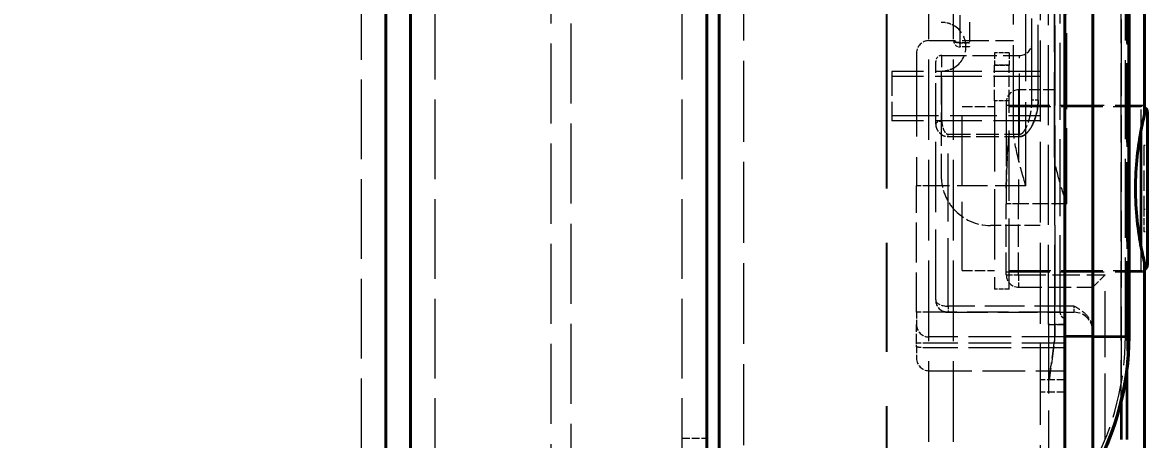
# Model space of a CAD drawing. Header units: millimetres. Extents: x 0 to 2523, y 0 to 1782.
# Drawn here: x 475.3 to 566.4, y 922.9 to 956.7 of the extents above; entities that cross this region are included whole.
import ezdxf

# ---------------------------------------------------------------- set-up
doc = ezdxf.new("R2010")
doc.units = ezdxf.units.MM
doc.header["$LTSCALE"] = 3
for name, pattern in [('CHAIN', [0.3543, 0.2362, -0.0295, 0.0591, -0.0295]), ('DASHED', [0.2067, 0.1654, -0.0413]), ('DOUBLE_DASH_CHAIN', [1.2403, 0.6614, -0.0827, 0.1654, -0.0827, 0.1654, -0.0827])]:
    doc.linetypes.add(name, pattern=pattern)
for name, color, linetype, lineweight in [('가려진 것(ISO)', 2, 'DASHED', 18), ('가려진 좁은 것(ISO)', 2, 'DASHED', 18), ('가시적인 것(ISO)', 3, 'Continuous', 40), ('가시적인 좁은 것(ISO)', 3, 'Continuous', 35), ('단면선(ISO)', 7, 'CHAIN', 25), ('치수(ISO)', 2, 'Continuous', 25)]:
    doc.layers.add(name, color=color, linetype=linetype, lineweight=lineweight)
doc.styles.add('치수 텍스트_PSTEK_POSCO', font='isocp.shx')
doc.dimstyles.new('치수_PSTEK_POSCO', dxfattribs={"dimscale": 3, "dimtxt": 2.5, "dimasz": 1.5, "dimexe": 1, "dimexo": 1.5, "dimgap": 1, "dimtad": 1, "dimrnd": 1e-08, "dimdsep": 46, "dimtxsty": '치수 텍스트_PSTEK_POSCO', "dimcen": 0.09, "dimdle": 10, "dimclrd": 7, "dimclre": 7, "dimclrt": 2, "dimadec": 1, "dimazin": 2, "dimtfac": 1, "dimtmove": 0, "dimatfit": 3, "dimfxl": 0, "dimtolj": 1, "dimlwd": -1, "dimlwe": -1, "dimarcsym": 0})

# ---------------------------------------------------------------- blocks, each defined once
blk = doc.blocks.new('2dTransSection1')
at = {"layer": '단면선(ISO)', "linetype": 'DOUBLE_DASH_CHAIN', "ltscale": 5.929404}
blk.add_line((181.767, 270.285), (181.767, 362.515), dxfattribs=at)
blk = doc.blocks.new('*D105')
at = {"layer": 'Defpoints', "color": 0, "transparency": 16777216}
for p in [(311.712, 1293.233), (559.712, 871.233), (311.712, 840.233)]:
    blk.add_point(p, dxfattribs=at)
at = {"layer": '치수(ISO)', "color": 7, "transparency": 16777216}
for p, q in [((559.712, 866.733), (559.712, 837.233)), ((555.212, 840.233), (316.212, 840.233))]:
    blk.add_line(p, q, dxfattribs=at)
for points in [[(316.212, 840.983), (316.212, 839.483), (311.712, 840.233)], [(555.212, 840.983), (555.212, 839.483), (559.712, 840.233)]]:
    blk.add_solid(points, dxfattribs=at)
at = {"layer": '치수(ISO)', "color": 2, "transparency": 16777216, "insert": (412.173, 846.984), "char_height": 7.5, "attachment_point": 4, "style": '치수 텍스트_PSTEK_POSCO'}
blk.add_mtext('\\A1;248', dxfattribs=at)

msp = doc.modelspace()

# ---------------------------------------------------------------- linework, layer by layer
at = {"layer": '가려진 것(ISO)', "ltscale": 13.022854}
for p, q in [((502.7116, 1291.233), (502.7116, 435.233)), ((508.7116, 435.233), (508.7116, 1291.233)), ((528.7116, 435.233), (528.7116, 1291.233))]:
    msp.add_line(p, q, dxfattribs=at)
at = {"layer": '가려진 것(ISO)', "ltscale": 13.096617}
for p, q in [((518.1116, 461.233), (518.1116, 1265.233)), ((519.7116, 1265.233), (519.7116, 461.233))]:
    msp.add_line(p, q, dxfattribs=at)
at = {"layer": '가려진 것(ISO)', "ltscale": 13.223674}
for p, q in [((533.7116, 873.233), (533.7116, 1078.233)), ((557.7116, 1078.233), (557.7116, 873.233))]:
    msp.add_line(p, q, dxfattribs=at)
at = {"layer": '가려진 것(ISO)', "ltscale": 13.155773}
for p, q in [((548.7116, 898.233), (548.7116, 1053.233)), ((550.7116, 898.233), (550.7116, 1053.233))]:
    msp.add_line(p, q, dxfattribs=at)
at = {"layer": '가려진 것(ISO)', "ltscale": 13.04229}
msp.add_line((558.4116, 932.2049), (558.4116, 1021.1677), dxfattribs=at)
at = {"layer": '가려진 것(ISO)', "ltscale": 13.116171}
msp.add_line((558.8808, 946.1663), (558.8808, 1011.233), dxfattribs=at)
at = {"layer": '가려진 것(ISO)', "ltscale": 12.584246}
msp.add_line((559.3432, 933.1981), (559.3432, 1011.233), dxfattribs=at)
at = {"layer": '가려진 것(ISO)', "ltscale": 13.302197}
msp.add_line((557.0616, 950.4099), (557.0616, 1008.1508), dxfattribs=at)
at = {"layer": '가려진 것(ISO)', "ltscale": 13.426841}
msp.add_line((555.5616, 948.2028), (555.5616, 1006.4847), dxfattribs=at)
at = {"layer": '가려진 것(ISO)', "ltscale": 3.212371}
msp.add_line((552.0116, 956.733), (552.0116, 954.723), dxfattribs=at)
at = {"layer": '가려진 것(ISO)', "ltscale": 4.348957}
msp.add_line((548.7116, 955.2277), (555.5616, 955.2277), dxfattribs=at)
at = {"layer": '가려진 것(ISO)', "ltscale": 13.645111}
msp.add_line((547.7116, 954.2277), (547.7116, 943.4544), dxfattribs=at)
at = {"layer": '가려진 것(ISO)', "ltscale": 0.507819}
msp.add_line((552.0116, 954.723), (551.2116, 954.723), dxfattribs=at)
at = {"layer": '가려진 것(ISO)', "ltscale": 0.997197}
for p, q in [((554.0193, 954.233), (554.0193, 953.233)), ((555.2193, 954.233), (555.2193, 953.233)), ((547.7116, 933.1981), (547.7116, 932.1981))]:
    msp.add_line(p, q, dxfattribs=at)
at = {"layer": '가려진 것(ISO)', "ltscale": 0.761779}
for p, q in [((555.2193, 954.233), (554.0193, 954.233)), ((555.2193, 950.3339), (554.0193, 950.3339)), ((555.2193, 935.083), (554.0193, 935.083))]:
    msp.add_line(p, q, dxfattribs=at)
at = {"layer": '가려진 것(ISO)', "ltscale": 6.730783}
msp.add_line((549.2616, 948.4453), (549.2616, 953.5277), dxfattribs=at)
at = {"layer": '가려진 것(ISO)', "ltscale": 3.999763}
msp.add_line((549.7616, 954.0277), (556.0616, 954.0277), dxfattribs=at)
at = {"layer": '가려진 것(ISO)', "ltscale": 3.989087}
msp.add_line((545.7116, 952.733), (545.7116, 948.733), dxfattribs=at)
at = {"layer": '가려진 것(ISO)', "ltscale": 7.618686}
for p, q in [((557.7116, 952.733), (545.7116, 952.733)), ((557.7116, 952.315), (545.7116, 952.315)), ((545.7116, 949.151), (557.7116, 949.151)), ((557.7116, 948.733), (545.7116, 948.733))]:
    msp.add_line(p, q, dxfattribs=at)
at = {"layer": '가려진 것(ISO)', "ltscale": 5.39654}
msp.add_line((549.7116, 952.733), (549.7116, 944.233), dxfattribs=at)
at = {"layer": '가려진 것(ISO)', "ltscale": 1.840548}
for p, q in [((554.0193, 950.3339), (554.0193, 953.233)), ((555.2193, 950.3339), (555.2193, 953.233))]:
    msp.add_line(p, q, dxfattribs=at)
at = {"layer": '가려진 것(ISO)', "ltscale": 1.841107}
msp.add_line((558.8808, 951.233), (555.9808, 951.233), dxfattribs=at)
at = {"layer": '가려진 것(ISO)', "ltscale": 11.230227}
msp.add_line((551.4193, 936.583), (551.4193, 949.883), dxfattribs=at)
at = {"layer": '가려진 것(ISO)', "ltscale": 1.650637}
for p, q in [((551.4193, 949.883), (554.0193, 949.883)), ((551.4193, 936.583), (554.0193, 936.583))]:
    msp.add_line(p, q, dxfattribs=at)
at = {"layer": '가려진 것(ISO)', "ltscale": 11.51588}
for p, q in [((554.0193, 950.3339), (554.0193, 935.083)), ((555.2193, 935.083), (555.2193, 950.3339))]:
    msp.add_line(p, q, dxfattribs=at)
at = {"layer": '가려진 것(ISO)', "ltscale": 10.449178}
msp.add_line((554.9808, 950.233), (554.9808, 941.983), dxfattribs=at)
at = {"layer": '가려진 것(ISO)', "ltscale": 7.10903}
for p, q in [((554.9808, 949.983), (566.178, 949.983)), ((554.9808, 936.483), (566.178, 936.483))]:
    msp.add_line(p, q, dxfattribs=at)
at = {"layer": '가려진 것(ISO)', "ltscale": 6.793318}
for p, q in [((555.2193, 949.883), (565.9193, 949.883)), ((555.2193, 936.583), (565.9193, 936.583))]:
    msp.add_line(p, q, dxfattribs=at)
at = {"layer": '가려진 것(ISO)', "ltscale": 11.487453}
msp.add_line((549.2616, 934.1986), (549.2616, 948.4453), dxfattribs=at)
at = {"layer": '가려진 것(ISO)', "ltscale": 3.301374}
msp.add_line((566.1193, 946.733), (566.1193, 941.533), dxfattribs=at)
at = {"layer": '가려진 것(ISO)', "ltscale": 0.19037}
for p, q in [((566.4193, 946.733), (566.1193, 946.733)), ((566.4193, 941.533), (566.1193, 941.533)), ((566.4193, 939.733), (566.1193, 939.733))]:
    msp.add_line(p, q, dxfattribs=at)
at = {"layer": '가려진 것(ISO)', "ltscale": 6.511653}
msp.add_line((547.7116, 933.1981), (547.7116, 943.4544), dxfattribs=at)
at = {"layer": '가려진 것(ISO)', "ltscale": 3.650568}
msp.add_line((554.9808, 936.233), (554.9808, 941.983), dxfattribs=at)
at = {"layer": '가려진 것(ISO)', "ltscale": 1.142718}
msp.add_line((566.1193, 941.533), (566.1193, 939.733), dxfattribs=at)
at = {"layer": '가려진 것(ISO)', "ltscale": 2.539495}
msp.add_line((557.7116, 940.233), (553.7116, 940.233), dxfattribs=at)
at = {"layer": '가려진 것(ISO)', "ltscale": 1.21262}
msp.add_line((562.9808, 936.233), (561.9808, 935.233), dxfattribs=at)
at = {"layer": '가려진 것(ISO)', "ltscale": 3.809293}
msp.add_line((555.9808, 935.233), (561.9808, 935.233), dxfattribs=at)
at = {"layer": '가려진 것(ISO)', "ltscale": 6.488015}
msp.add_line((550.2616, 933.1986), (560.4808, 933.1986), dxfattribs=at)
at = {"layer": '가려진 것(ISO)', "ltscale": 1.495845}
msp.add_line((547.7116, 930.6981), (547.7116, 932.1981), dxfattribs=at)
at = {"layer": '가려진 것(ISO)', "ltscale": 11.251338}
msp.add_line((558.4116, 932.2049), (558.4116, 918.7107), dxfattribs=at)
at = {"layer": '가려진 것(ISO)', "ltscale": 0.173759}
msp.add_line((547.7116, 930.4242), (547.7116, 930.6981), dxfattribs=at)
at = {"layer": '가려진 것(ISO)', "ltscale": 6.983788}
for p, q in [((559.7116, 931.1981), (548.7116, 931.1981)), ((559.7116, 930.3128), (548.7116, 930.3128)), ((548.7116, 928.4623), (559.7116, 928.4623))]:
    msp.add_line(p, q, dxfattribs=at)
at = {"layer": '가려진 것(ISO)'}
msp.add_line((564.9331, 931.2361), (564.9331, 931.2359), dxfattribs=at)
at = {"layer": '가려진 것(ISO)', "ltscale": 1.076896}
msp.add_line((547.7116, 930.4242), (547.7116, 929.4623), dxfattribs=at)
at = {"layer": '가려진 것(ISO)', "ltscale": 1.269698}
for p, q in [((559.7116, 927.733), (557.7116, 927.733)), ((559.7116, 926.733), (557.7116, 926.733)), ((528.7116, 922.983), (530.7116, 922.983))]:
    msp.add_line(p, q, dxfattribs=at)
at = {"layer": '가려진 것(ISO)', "ltscale": 2.659358}
msp.add_arc((549.7116, 954.733), 2, 300, 60, dxfattribs=at)
at = {"layer": '가려진 것(ISO)', "ltscale": 0.997197}
for centre, start, end in [((548.7116, 954.2277), 90, 180), ((556.0616, 955.0277), 270, 0), ((555.9808, 950.233), 90, 180), ((555.9808, 936.233), 180, 270), ((548.7116, 932.1981), 180, 270), ((548.7116, 929.4623), 180, 270)]:
    msp.add_arc(centre, 1, start, end, dxfattribs=at)
at = {"layer": '가려진 것(ISO)', "ltscale": 0.498548}
for centre, start, end in [((551.2116, 955.223), 180, 270), ((549.7616, 953.5277), 90, 180)]:
    msp.add_arc(centre, 0.5, start, end, dxfattribs=at)
at = {"layer": '가려진 것(ISO)', "ltscale": 0.172535}
for centre, start, end in [((565.9193, 949.383), 58.841471, 90), ((565.9193, 937.083), 270, 301.158472)]:
    msp.add_arc(centre, 0.5, start, end, dxfattribs=at)
at = {"layer": '가려진 것(ISO)', "ltscale": 2.153635}
msp.add_arc((553.7116, 944.233), 4, 221.409622, 270, dxfattribs=at)
at = {"layer": '가려진 것(ISO)', "ltscale": 1.495845}
msp.add_arc((560.4808, 931.6986), 1.5, 0, 90, dxfattribs=at)
at = {"layer": '가려진 것(ISO)', "ltscale": 1.05687}
msp.add_ellipse((550.2617, 934.1986), major_axis=(0.572, 0.8203), ratio=0.9999728, start_param=2.1797858, end_param=3.7505382, dxfattribs=at)
at = {"layer": '가려진 것(ISO)', "ltscale": 0.694281}
for points, knots in [([(549.7116, 956.733), (549.8568, 956.733), (550.0245, 956.716), (550.3611, 956.6325), (550.5298, 956.5656), (550.6882, 956.4784), (550.6999, 956.4718), (550.7116, 956.465)], [-0.30606206, -0.30606206, -0.30606206, -0.30606206, -0.2557879, -0.2557879, -0.20551375, -0.20551375, -0.20152866, -0.20152866, -0.20152866, -0.20152866]), ([(550.7116, 953.0009), (550.6999, 952.9942), (550.6882, 952.9876), (550.5298, 952.9003), (550.3611, 952.8334), (550.0245, 952.75), (549.8568, 952.733), (549.7116, 952.733)], [0.20152866, 0.20152866, 0.20152866, 0.20152866, 0.20551375, 0.20551375, 0.2557879, 0.2557879, 0.30606206, 0.30606206, 0.30606206, 0.30606206])]:
    msp.add_open_spline(points, degree=3, knots=knots, dxfattribs=at)
at = {"layer": '가려진 것(ISO)', "ltscale": 3.177325}
msp.add_open_spline([(556.5616, 943.4544), (556.3402, 944.2144), (556.0963, 945.0433), (555.7081, 946.6755), (555.5616, 947.4785), (555.5616, 948.2028)], degree=3, knots=[-1.43309057, -1.43309057, -1.43309057, -1.43309057, -1.19562768, -1.19562768, -0.95816479, -0.95816479, -0.95816479, -0.95816479], dxfattribs=at)
at = {"layer": '가려진 것(ISO)', "ltscale": 2.839397}
msp.add_open_spline([(559.8808, 941.983), (559.6591, 942.6571), (559.4156, 943.3909), (559.0278, 944.8293), (558.8808, 945.5334), (558.8808, 946.1663)], degree=3, knots=[0, 0, 0, 0, 0.21288965, 0.21288965, 0.42577929, 0.42577929, 0.42577929, 0.42577929], dxfattribs=at)
at = {"layer": '가려진 것(ISO)', "ltscale": 1.844596}
msp.add_open_spline([(549.7116, 944.233), (549.7116, 943.7484), (549.8043, 943.2383), (550.1619, 942.3306), (550.4134, 941.9262), (550.7116, 941.5872)], degree=3, knots=[1.22288463, 1.22288463, 1.22288463, 1.22288463, 1.3682602, 1.3682602, 1.50283407, 1.50283407, 1.50283407, 1.50283407], dxfattribs=at)
at = {"layer": '가려진 것(ISO)', "ltscale": 0.224009}
msp.add_open_spline([(550.2616, 933.1986), (550.1657, 933.1986), (550.0685, 933.2128), (549.9572, 933.2458), (549.9372, 933.2524), (549.9176, 933.2596)], degree=3, knots=[0, 0, 0, 0, 0.028796081, 0.028796081, 0.035175232, 0.035175232, 0.035175232, 0.035175232], dxfattribs=at)
at = {"layer": '가려진 것(ISO)', "ltscale": 0.415959}
msp.add_open_spline([(559.3432, 933.1981), (559.3432, 933.1186), (559.3629, 933.0256), (559.417, 932.9158), (559.4464, 932.8731), (559.5062, 932.8123), (559.5431, 932.7852), (559.6247, 932.7487), (559.6693, 932.7394), (559.7116, 932.7394)], degree=3, knots=[0.062306408, 0.062306408, 0.062306408, 0.062306408, 0.086141003, 0.086141003, 0.099228248, 0.099228248, 0.111920532, 0.111920532, 0.124612816, 0.124612816, 0.124612816, 0.124612816], dxfattribs=at)
at = {"layer": '가려진 것(ISO)', "ltscale": 1.638636}
msp.add_open_spline([(561.9808, 931.7621), (561.9808, 931.929), (561.9476, 932.1266), (561.8387, 932.4531), (561.7394, 932.6411), (561.4973, 932.9735), (561.3145, 933.1496), (560.9069, 933.4528), (560.6834, 933.5816), (560.4808, 933.6986)], degree=3, knots=[-0.24364092, -0.24364092, -0.24364092, -0.24364092, -0.1935549, -0.1935549, -0.14040036, -0.14040036, -0.07020018, -0.07020018, 0, 0, 0, 0], dxfattribs=at)
at = {"layer": '가려진 것(ISO)', "ltscale": 1.296466}
msp.add_open_spline([(558.4116, 932.2049), (558.4116, 932.2074), (558.4329, 932.2098), (558.4746, 932.212), (558.5164, 932.2143), (558.5787, 932.2165), (558.6588, 932.2184), (558.7388, 932.2203), (558.8365, 932.222), (558.947, 932.2234), (559.0575, 932.2248), (559.1808, 932.2258), (559.3104, 932.2266), (559.4401, 932.2273), (559.576, 932.2276), (559.7116, 932.2276)], degree=3, knots=[0, 0, 0, 0, 0.2, 0.2, 0.2, 0.4, 0.4, 0.4, 0.6, 0.6, 0.6, 0.8, 0.8, 0.8, 1, 1, 1, 1], dxfattribs=at)
at = {"layer": '가려진 것(ISO)', "ltscale": 1.296475}
msp.add_open_spline([(559.7116, 932.1811), (559.576, 932.1811), (559.4401, 932.1815), (559.3105, 932.1823), (559.1809, 932.1831), (559.0575, 932.1842), (558.947, 932.1857), (558.8365, 932.1872), (558.7388, 932.1891), (558.6588, 932.1911), (558.5787, 932.1931), (558.5164, 932.1954), (558.4746, 932.1977), (558.4329, 932.2001), (558.4116, 932.2025), (558.4116, 932.2049)], degree=3, knots=[0, 0, 0, 0, 0.2, 0.2, 0.2, 0.4, 0.4, 0.4, 0.6, 0.6, 0.6, 0.8, 0.8, 0.8, 1, 1, 1, 1], dxfattribs=at)
at = {"layer": '가려진 것(ISO)', "ltscale": 1.000421}
msp.add_open_spline([(548.7116, 930.3128), (548.6078, 930.3128), (548.5037, 930.3143), (548.4044, 930.3175), (548.305, 930.3207), (548.2104, 930.3254), (548.1255, 930.3317), (548.0406, 930.3379), (547.9654, 930.3457), (547.9034, 930.3548), (547.8414, 930.364), (547.7928, 930.3746), (547.7604, 930.3863), (547.728, 930.3979), (547.7116, 930.4107), (547.7116, 930.4242)], degree=3, knots=[0, 0, 0, 0, 0.2, 0.2, 0.2, 0.4, 0.4, 0.4, 0.6, 0.6, 0.6, 0.8, 0.8, 0.8, 1, 1, 1, 1], dxfattribs=at)
at = {"layer": '가려진 좁은 것(ISO)', "ltscale": 13.039324}
for p, q in [((558.9057, 1021.1289), (558.9057, 932.1863)), ((558.9057, 932.1863), (558.9057, 1021.1289))]:
    msp.add_line(p, q, dxfattribs=at)
at = {"layer": '가려진 좁은 것(ISO)', "ltscale": 13.662825}
msp.add_line((556.5616, 943.4544), (556.5616, 1011.233), dxfattribs=at)
at = {"layer": '가려진 좁은 것(ISO)', "ltscale": 12.260735}
msp.add_line((557.5616, 950.4099), (557.5616, 1011.233), dxfattribs=at)
at = {"layer": '가려진 좁은 것(ISO)', "ltscale": 12.408393}
msp.add_line((559.8808, 941.983), (559.8808, 1011.233), dxfattribs=at)
at = {"layer": '가려진 좁은 것(ISO)', "ltscale": 12.95251}
msp.add_line((564.2751, 922.8827), (564.2752, 1011.2331), dxfattribs=at)
at = {"layer": '가려진 좁은 것(ISO)', "ltscale": 12.510248}
msp.add_line((564.2751, 1011.233), (564.2751, 925.8993), dxfattribs=at)
at = {"layer": '가려진 좁은 것(ISO)', "ltscale": 12.900647}
msp.add_line((564.6331, 931.2361), (564.6331, 1011.233), dxfattribs=at)
at = {"layer": '가려진 좁은 것(ISO)', "ltscale": 12.952355}
msp.add_line((564.7434, 922.8834), (564.7428, 1011.2328), dxfattribs=at)
at = {"layer": '가려진 좁은 것(ISO)', "ltscale": 13.356773}
msp.add_line((564.7434, 1011.233), (564.7434, 928.4076), dxfattribs=at)
at = {"layer": '가려진 좁은 것(ISO)', "ltscale": 15.198803}
msp.add_line((551.2116, 966.723), (551.2116, 954.723), dxfattribs=at)
at = {"layer": '가려진 좁은 것(ISO)', "ltscale": 0.507819}
for p, q in [((551.2116, 955.0597), (552.0116, 955.0597)), ((552.0116, 955.0597), (551.2116, 955.0597))]:
    msp.add_line(p, q, dxfattribs=at)
at = {"layer": '가려진 좁은 것(ISO)', "ltscale": 7.064878}
msp.add_line((549.7616, 948.6931), (549.7616, 954.0277), dxfattribs=at)
at = {"layer": '가려진 좁은 것(ISO)', "ltscale": 0.761779}
for p, q in [((555.2193, 953.2419), (554.0193, 953.2419)), ((554.0193, 953.2419), (555.2193, 953.2419)), ((555.2193, 953.233), (554.0193, 953.233))]:
    msp.add_line(p, q, dxfattribs=at)
at = {"layer": '가려진 좁은 것(ISO)', "ltscale": 9.920982}
msp.add_line((556.0616, 947.641), (556.0616, 954.0277), dxfattribs=at)
at = {"layer": '가려진 좁은 것(ISO)', "ltscale": 11.715744}
msp.add_line((555.9808, 951.233), (555.9808, 941.983), dxfattribs=at)
at = {"layer": '가려진 좁은 것(ISO)', "ltscale": 0.498548}
for p, q in [((557.5616, 950.4099), (557.0616, 950.4099)), ((560.4808, 933.1986), (560.4808, 933.6986))]:
    msp.add_line(p, q, dxfattribs=at)
at = {"layer": '가려진 좁은 것(ISO)', "ltscale": 3.192481}
for p, q in [((565.9193, 948.0707), (565.9193, 949.883)), ((565.9193, 936.583), (565.9193, 938.3953))]:
    msp.add_line(p, q, dxfattribs=at)
at = {"layer": '가려진 좁은 것(ISO)', "ltscale": 3.682315}
msp.add_line((550.2616, 947.641), (556.0616, 947.641), dxfattribs=at)
at = {"layer": '가려진 좁은 것(ISO)', "ltscale": 0.129137}
for p, q in [((550.2616, 947.443), (550.2616, 947.641)), ((556.0617, 947.443), (556.0617, 947.641))]:
    msp.add_line(p, q, dxfattribs=at)
at = {"layer": '가려진 좁은 것(ISO)', "ltscale": 11.082451}
msp.add_line((550.2616, 933.6986), (550.2616, 947.443), dxfattribs=at)
at = {"layer": '가려진 좁은 것(ISO)', "ltscale": 3.682318}
msp.add_line((550.2616, 947.443), (556.0617, 947.443), dxfattribs=at)
at = {"layer": '가려진 좁은 것(ISO)', "ltscale": 0.997197}
for p, q in [((548.7116, 943.4544), (547.7116, 943.4544)), ((555.9808, 941.983), (554.9808, 941.983)), ((554.9808, 936.233), (555.9808, 936.233)), ((555.9808, 936.233), (555.9808, 935.233)), ((548.7116, 933.1981), (547.7116, 933.1981)), ((548.7116, 930.6981), (547.7116, 930.6981))]:
    msp.add_line(p, q, dxfattribs=at)
at = {"layer": '가려진 좁은 것(ISO)', "ltscale": 4.983856}
msp.add_line((556.5616, 943.4544), (548.7116, 943.4544), dxfattribs=at)
at = {"layer": '가려진 좁은 것(ISO)', "ltscale": 3.650568}
msp.add_line((555.9808, 936.233), (555.9808, 941.983), dxfattribs=at)
at = {"layer": '가려진 좁은 것(ISO)', "ltscale": 2.476006}
msp.add_line((559.8808, 941.983), (555.9808, 941.983), dxfattribs=at)
at = {"layer": '가려진 좁은 것(ISO)', "ltscale": 4.444192}
msp.add_line((555.9808, 936.233), (562.9808, 936.233), dxfattribs=at)
at = {"layer": '가려진 좁은 것(ISO)', "ltscale": 10.764393}
msp.add_line((562.9808, 922.883), (562.9808, 936.233), dxfattribs=at)
at = {"layer": '가려진 좁은 것(ISO)', "ltscale": 6.749864}
msp.add_line((559.3432, 933.1981), (548.7116, 933.1981), dxfattribs=at)
at = {"layer": '가려진 좁은 것(ISO)', "ltscale": 6.488015}
msp.add_line((560.4808, 933.6986), (550.2616, 933.6986), dxfattribs=at)
at = {"layer": '가려진 좁은 것(ISO)', "ltscale": 6.983788}
msp.add_line((559.7116, 930.6981), (548.7116, 930.6981), dxfattribs=at)
at = {"layer": '가려진 좁은 것(ISO)', "ltscale": 0.299089}
msp.add_line((564.6331, 931.2375), (564.9331, 931.2359), dxfattribs=at)
at = {"layer": '가려진 좁은 것(ISO)', "ltscale": 0.219584}
msp.add_line((564.9073, 931.2361), (564.6331, 931.2361), dxfattribs=at)
at = {"layer": '가려진 좁은 것(ISO)', "ltscale": 6.950111}
msp.add_arc((542.0181, 931.3526), 22.6153, 331.970607, 359.704641, dxfattribs=at)
at = {"layer": '가려진 좁은 것(ISO)', "ltscale": 0.000785776}
msp.add_arc((542.0181, 931.3526), 22.6153, 359.704641, 359.708175, dxfattribs=at)
at = {"layer": '가려진 좁은 것(ISO)', "ltscale": 0.498548}
for centre, major_axis, ratio, end_param in [((549.7616, 948.4453), (-0.5, 0), 0.4954569, 6.2831853), ((550.2616, 933.6986), (0, -0.5), 0.0000128, 6.2831852), ((550.2616, 933.6986), (0, -0.5), 0.0000128, 6.283186)]:
    msp.add_ellipse(centre, major_axis=major_axis, ratio=ratio, start_param=4.712389, end_param=end_param, dxfattribs=at)
at = {"layer": '가려진 좁은 것(ISO)', "ltscale": 1.056869}
msp.add_ellipse((550.2617, 934.1986), major_axis=(1.0001, 0), ratio=0.5000004, start_param=3.1415867, end_param=4.7122649, dxfattribs=at)
at = {"layer": '가려진 좁은 것(ISO)', "ltscale": 1.270713}
msp.add_open_spline([(550.7116, 955.2262), (550.7116, 955.2256), (550.7117, 955.2248), (550.7119, 955.2202), (550.7124, 955.2143), (550.721, 955.1922), (550.7346, 955.1687), (550.8064, 955.1295), (550.8429, 955.1122), (550.9375, 955.0874), (550.9745, 955.0795), (551.0488, 955.0688), (551.0817, 955.0652), (551.1479, 955.0608), (551.1794, 955.0597), (551.2116, 955.0597)], degree=3, knots=[-0.23603487, -0.23603487, -0.23603487, -0.23603487, -0.22092193, -0.22092193, -0.16912228, -0.16912228, -0.07816044, -0.07816044, -0.03941421, -0.03941421, -0.02137215, -0.02137215, -0.00968561, -0.00968561, 0, 0, 0, 0], dxfattribs=at)
at = {"layer": '가려진 좁은 것(ISO)', "ltscale": 1.270707}
msp.add_open_spline([(551.2116, 955.0597), (551.1824, 955.0597), (551.1539, 955.0606), (551.0966, 955.0641), (551.069, 955.0667), (550.9977, 955.0755), (550.9534, 955.0836), (550.8179, 955.118), (550.776, 955.1446), (550.7241, 955.183), (550.7164, 955.2015), (550.7119, 955.2186), (550.7117, 955.2229), (550.7116, 955.2257), (550.7116, 955.226), (550.7116, 955.2262)], degree=3, knots=[-0.52736356, -0.52736356, -0.52736356, -0.52736356, -0.51522349, -0.51522349, -0.50210523, -0.50210523, -0.47815614, -0.47815614, -0.42131212, -0.42131212, -0.33646984, -0.33646984, -0.29043281, -0.29043281, -0.28412177, -0.28412177, -0.28412177, -0.28412177], dxfattribs=at)
at = {"layer": '가려진 좁은 것(ISO)', "ltscale": 2.259302}
msp.add_open_spline([(557.5616, 950.4099), (557.5616, 950.289), (557.5511, 950.0573), (557.5139, 949.7432), (557.4607, 949.4536), (557.3961, 949.1897), (557.3251, 948.9545), (557.2509, 948.7467), (557.1754, 948.5627), (557.0995, 948.3997), (557.0241, 948.2552), (556.9493, 948.127), (556.8752, 948.0129), (556.8019, 947.9117), (556.7293, 947.8223), (556.6582, 947.7444), (556.5894, 947.6781), (556.5215, 947.6207), (556.4491, 947.5683), (556.3709, 947.5218), (556.2843, 947.4825), (556.1847, 947.4525), (556.1047, 947.443), (556.0616, 947.443)], degree=3, dxfattribs=at)
at = {"layer": '가려진 좁은 것(ISO)', "ltscale": 1.983264}
msp.add_open_spline([(556.0616, 947.641), (556.105, 947.641), (556.1486, 947.6515), (556.1929, 947.6734), (556.2371, 947.6953), (556.282, 947.7288), (556.3248, 947.771), (556.3676, 947.8132), (556.4084, 947.8641), (556.4477, 947.9217), (556.487, 947.9793), (556.5247, 948.0436), (556.5609, 948.1134), (556.5971, 948.1831), (556.6317, 948.2584), (556.6651, 948.3387), (556.6984, 948.419), (556.7304, 948.5044), (556.7612, 948.5953), (556.792, 948.6861), (556.8215, 948.7825), (556.8496, 948.8847), (556.8777, 948.9869), (556.9043, 949.095), (556.9288, 949.2091), (556.9533, 949.3231), (556.9757, 949.4432), (556.995, 949.5697), (557.0144, 949.6961), (557.0308, 949.8289), (557.0426, 949.9688), (557.0544, 950.1088), (557.0616, 950.2559), (557.0616, 950.4099)], degree=3, knots=[0.00000169, 0.00000169, 0.00000169, 0.00000169, 0.09090909, 0.09090909, 0.09090909, 0.18181818, 0.18181818, 0.18181818, 0.27272727, 0.27272727, 0.27272727, 0.36363636, 0.36363636, 0.36363636, 0.45454545, 0.45454545, 0.45454545, 0.54545455, 0.54545455, 0.54545455, 0.63636364, 0.63636364, 0.63636364, 0.72727273, 0.72727273, 0.72727273, 0.81818182, 0.81818182, 0.81818182, 0.90909091, 0.90909091, 0.90909091, 1, 1, 1, 1], dxfattribs=at)
at = {"layer": '가려진 좁은 것(ISO)', "ltscale": 2.2593}
msp.add_open_spline([(556.0617, 947.443), (556.1271, 947.443), (556.2575, 947.464), (556.4594, 947.5658), (556.643, 947.7212), (556.8128, 947.9189), (556.9688, 948.1523), (557.1128, 948.4198), (557.2458, 948.7252), (557.3655, 949.0722), (557.4663, 949.4638), (557.5399, 949.9037), (557.5616, 950.2351), (557.5616, 950.4099)], degree=3, knots=[0.00000336, 0.00000336, 0.00000336, 0.00000336, 0.09090909, 0.18181818, 0.27272727, 0.36363636, 0.45454545, 0.54545455, 0.63636364, 0.72727273, 0.81818182, 0.90909091, 1, 1, 1, 1], dxfattribs=at)
at = {"layer": '가려진 좁은 것(ISO)', "ltscale": 0.86512}
msp.add_open_spline([(549.7616, 948.6931), (549.7616, 948.6474), (549.7635, 948.6034), (549.7666, 948.5613), (549.7698, 948.5191), (549.7742, 948.4788), (549.7797, 948.4401), (549.7851, 948.4014), (549.7916, 948.3643), (549.7988, 948.3288), (549.8059, 948.2932), (549.8139, 948.2593), (549.8224, 948.2268), (549.8309, 948.1943), (549.84, 948.1633), (549.8495, 948.1338), (549.8591, 948.1042), (549.869, 948.0762), (549.8794, 948.0496), (549.8897, 948.0229), (549.9003, 947.9977), (549.9113, 947.9739), (549.9222, 947.9501), (549.9334, 947.9276), (549.9449, 947.9063), (549.9564, 947.8851), (549.9681, 947.865), (549.9803, 947.8461), (549.9924, 947.8271), (550.0048, 947.8092), (550.0177, 947.7924), (550.0306, 947.7756), (550.0439, 947.7599), (550.0577, 947.7453), (550.0715, 947.7308), (550.0857, 947.7174), (550.1005, 947.7054), (550.1152, 947.6934), (550.1304, 947.6828), (550.1467, 947.6735), (550.163, 947.6642), (550.1803, 947.6563), (550.1994, 947.6505), (550.2184, 947.6447), (550.2393, 947.641), (550.2616, 947.641)], degree=3, knots=[0, 0, 0, 0, 0.0666667, 0.0666667, 0.0666667, 0.1333333, 0.1333333, 0.1333333, 0.2, 0.2, 0.2, 0.2666667, 0.2666667, 0.2666667, 0.3333333, 0.3333333, 0.3333333, 0.4, 0.4, 0.4, 0.4666667, 0.4666667, 0.4666667, 0.5333333, 0.5333333, 0.5333333, 0.6, 0.6, 0.6, 0.6666667, 0.6666667, 0.6666667, 0.7333333, 0.7333333, 0.7333333, 0.8, 0.8, 0.8, 0.8666667, 0.8666667, 0.8666667, 0.9333333, 0.9333333, 0.9333333, 1, 1, 1, 1], dxfattribs=at)
at = {"layer": '가려진 좁은 것(ISO)', "ltscale": 1.208021}
msp.add_open_spline([(549.2616, 948.4453), (549.2616, 948.4019), (549.2653, 948.36), (549.2716, 948.3198), (549.2779, 948.2796), (549.2868, 948.2412), (549.2977, 948.2044), (549.3086, 948.1675), (549.3215, 948.1321), (549.3359, 948.0983), (549.3502, 948.0644), (549.3661, 948.032), (549.3831, 948.0011), (549.4001, 947.9702), (549.4183, 947.9406), (549.4374, 947.9125), (549.4565, 947.8844), (549.4764, 947.8576), (549.4971, 947.8323), (549.5177, 947.8069), (549.539, 947.7829), (549.5609, 947.7602), (549.5827, 947.7375), (549.6051, 947.7161), (549.6281, 947.6958), (549.6511, 947.6756), (549.6746, 947.6564), (549.6989, 947.6384), (549.7231, 947.6203), (549.748, 947.6033), (549.7738, 947.5873), (549.7996, 947.5712), (549.8262, 947.5563), (549.8537, 947.5424), (549.8813, 947.5286), (549.9098, 947.5158), (549.9393, 947.5044), (549.9687, 947.4929), (549.9992, 947.4828), (550.0317, 947.474), (550.0643, 947.4651), (550.0989, 947.4576), (550.1371, 947.4521), (550.1753, 947.4466), (550.2171, 947.443), (550.2616, 947.443)], degree=3, knots=[0, 0, 0, 0, 0.0666667, 0.0666667, 0.0666667, 0.1333333, 0.1333333, 0.1333333, 0.2, 0.2, 0.2, 0.2666667, 0.2666667, 0.2666667, 0.3333333, 0.3333333, 0.3333333, 0.4, 0.4, 0.4, 0.4666667, 0.4666667, 0.4666667, 0.5333333, 0.5333333, 0.5333333, 0.6, 0.6, 0.6, 0.6666667, 0.6666667, 0.6666667, 0.7333333, 0.7333333, 0.7333333, 0.8, 0.8, 0.8, 0.8666667, 0.8666667, 0.8666667, 0.9333333, 0.9333333, 0.9333333, 1, 1, 1, 1], dxfattribs=at)
at = {"layer": '가려진 좁은 것(ISO)', "ltscale": 2.994816}
msp.add_open_spline([(554.9808, 943.264), (554.9808, 943.8477), (554.9924, 944.4306), (555.0531, 945.9688), (555.1208, 946.8868), (555.2193, 947.7104)], degree=3, knots=[0.43159296, 0.43159296, 0.43159296, 0.43159296, 0.60681998, 0.60681998, 0.90300067, 0.90300067, 0.90300067, 0.90300067], dxfattribs=at)
at = {"layer": '가려진 좁은 것(ISO)', "ltscale": 2.994815}
msp.add_open_spline([(555.2193, 947.7104), (555.113, 946.8216), (555.0424, 945.8236), (554.9895, 944.2755), (554.9808, 943.7698), (554.9808, 943.264)], degree=3, knots=[0, 0, 0, 0, 0.32069932, 0.32069932, 0.47314519, 0.47314519, 0.47314519, 0.47314519], dxfattribs=at)
at = {"layer": '가려진 좁은 것(ISO)', "ltscale": 2.845106}
for points, knots in [([(558.9057, 932.1863), (558.9128, 932.0343), (558.9163, 931.8848), (558.9163, 930.6863), (558.6819, 929.4449), (558.517, 928.1909), (558.4898, 927.964), (558.4676, 927.733)], [1.54000761, 1.54000761, 1.54000761, 1.54000761, 1.58374382, 1.58374382, 1.89957123, 1.89957123, 1.96318978, 1.96318978, 1.96318978, 1.96318978]), ([(558.4676, 927.733), (558.4898, 927.964), (558.517, 928.1909), (558.6819, 929.4449), (558.9163, 930.6863), (558.9163, 931.8848), (558.9128, 932.0343), (558.9057, 932.1863)], [1.20429786, 1.20429786, 1.20429786, 1.20429786, 1.26791641, 1.26791641, 1.58374382, 1.58374382, 1.62748, 1.62748, 1.62748, 1.62748])]:
    msp.add_open_spline(points, degree=3, knots=knots, dxfattribs=at)
at = {"layer": '가시적인 것(ISO)'}
for p, q in [((504.7116, 1293.233), (504.7116, 433.233)), ((506.7116, 433.233), (506.7116, 1293.233)), ((530.7116, 433.233), (530.7116, 1293.233)), ((531.7116, 1080.233), (531.7116, 871.233)), ((559.7116, 1080.233), (559.7116, 871.233)), ((561.9808, 1018.5977), (561.9808, 931.2438)), ((566.178, 1018.8051), (566.178, 949.2682)), ((564.9331, 931.2361), (564.9331, 1011.233)), ((566.4193, 937.083), (566.4193, 949.383)), ((566.178, 937.1977), (566.178, 914.6501))]:
    msp.add_line(p, q, dxfattribs=at)
for centre, radius, start, end in [((565.9193, 949.383), 0.5, 0, 58.841471), ((565.9193, 937.083), 0.5, 301.158472, 0), ((542.0181, 931.3526), 22.9153, 330.430333, 359.708504)]:
    msp.add_arc(centre, radius, start, end, dxfattribs=at)
for points, knots in [([(566.178, 937.1977), (566.0991, 937.5286), (566.0006, 937.9688), (565.793, 939.0571), (565.6706, 939.8133), (565.4964, 941.4751), (565.4475, 942.381), (565.4475, 943.233), (565.4475, 944.085), (565.4964, 944.9909), (565.6706, 946.6526), (565.793, 947.4089), (566.0006, 948.4972), (566.0991, 948.9374), (566.178, 949.2682)], [-0.7215184, -0.7215184, -0.7215184, -0.7215184, -0.5112141, -0.5112141, -0.255607, -0.255607, 0, 0, 0, 0.255607, 0.255607, 0.5112141, 0.5112141, 0.7215184, 0.7215184, 0.7215184, 0.7215184]), ([(561.9808, 920.1534), (561.9808, 920.8538), (561.9808, 921.6325), (561.9808, 923.3213), (561.9808, 924.2266), (561.9808, 926.1308), (561.9808, 927.1239), (561.9808, 928.6517), (561.9808, 929.1664), (561.9808, 930.2021), (561.9808, 930.723), (561.9808, 931.2438)], [-1.2522093, -1.2522093, -1.2522093, -1.2522093, -0.9389682, -0.9389682, -0.6257615, -0.6257615, -0.3126285, -0.3126285, -0.1562493, -0.1562493, -0.000001, -0.000001, -0.000001, -0.000001])]:
    msp.add_open_spline(points, degree=3, knots=knots, dxfattribs=at)
at = {"layer": '가시적인 좁은 것(ISO)'}
for p, q in [((564.9073, 931.2361), (564.9073, 1011.233)), ((565.9193, 938.3953), (565.9193, 948.0707)), ((561.9808, 931.2438), (559.7116, 931.2438)), ((564.9331, 931.2361), (564.9073, 931.2361)), ((564.7434, 928.4076), (564.7434, 922.883)), ((564.2751, 925.8993), (564.2751, 922.883))]:
    msp.add_line(p, q, dxfattribs=at)
msp.add_arc((542.0181, 931.3526), 22.8896, 330.707219, 359.708176, dxfattribs=at)
msp.add_ellipse((541.9718, 931.3062), major_axis=(-25.0898, 0.0745), ratio=0.0001987, start_param=2.4939285, end_param=2.7241736, dxfattribs=at)

# ---------------------------------------------------------------- block references
at = {"layer": '단면선(ISO)', "xscale": 3, "yscale": 3, "zscale": 3}
msp.add_blockref('2dTransSection1', (0, 0), dxfattribs=at)

# ---------------------------------------------------------------- dimensions: what is measured, and where the dimension line sits
at = {"layer": '치수(ISO)', "color": 7}
dim = msp.add_linear_dim(base=(311.7116, 840.233), p1=(559.7116, 871.233), p2=(311.7116, 1293.233), angle=180, dimstyle='치수_PSTEK_POSCO', override={"dimdec": 2, "dimse2": 1, "dimtp": 0, "dimtm": 0, "dimtdec": 2, "dimtofl": 0, "dimatfit": 1}, dxfattribs=at)
dim.commit()
dim.dimension.update_dxf_attribs({"geometry": '*D105', "text_midpoint": (419.3928, 840.233), "dimtype": 160})

doc.saveas('drawing.dxf')
